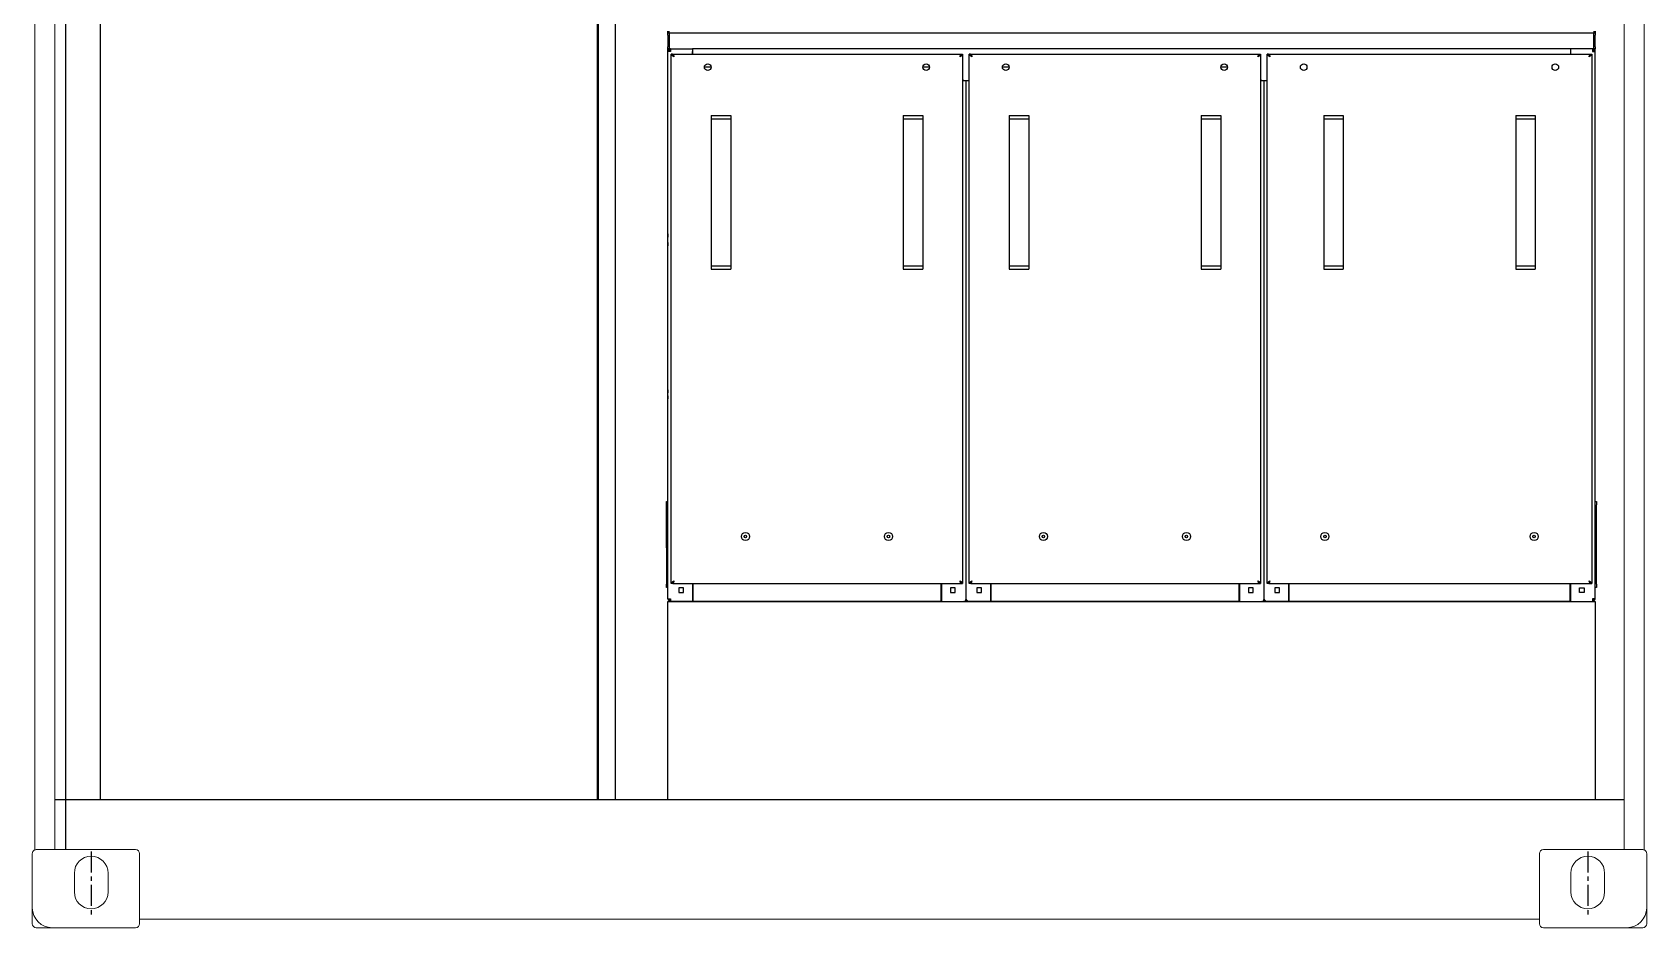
# Model space of a CAD drawing. Header units: millimetres. Extents: x 0 to 87554, y -20854 to 20404.
# Drawn here: x 3054 to 5492, y 9171 to 10524 of the extents above; entities that cross this region are included whole.
import ezdxf

# ---------------------------------------------------------------- set-up
doc = ezdxf.new("R2010")
doc.units = ezdxf.units.MM
doc.linetypes.add('CENTER', pattern=[50.8, 31.75, -6.35, 6.35, -6.35])
doc.layers.get('0').update_dxf_attribs({"lineweight": 15})
doc.layers.add('CO', color=7, linetype='Continuous', lineweight=9)
doc.layers.add('CT', color=4, linetype='CENTER')

# ---------------------------------------------------------------- blocks, each defined once
blk = doc.blocks.new('dr4')
at = {"color": 87, "linetype": 'Continuous', "lineweight": 25}
for p, q in [((-293.7, -706.9), (-293.7, -703.9)), ((-291.7, -706.9), (-293.7, -706.9)), ((-293.7, -709.9), (-293.7, -706.9)), ((-291.7, -706.9), (-291.7, -703.9)), ((1104.3, -706.9), (-291.7, -706.9)), ((-291.7, -706.9), (-291.7, -709.9)), ((1104.3, -703.9), (1104.3, -706.9)), ((1106.3, -706.9), (1104.3, -706.9)), ((1104.3, -709.9), (1104.3, -706.9)), ((1106.3, -703.9), (1106.3, -706.9)), ((1106.3, -706.9), (1106.3, -709.9)), ((-293.7, -709.9), (-293.7, -727.4)), ((-293.7, -730.4), (-293.7, -727.4)), ((-291.7, -730.4), (-293.7, -730.4)), ((-293.7, -734.4), (-293.7, -730.4)), ((-291.7, -709.9), (-291.7, -726.9)), ((-291.7, -709.9), (-291.7, -727.4)), ((-291.7, -727.4), (-291.7, -730.4)), ((-289.7, -730.4), (-291.7, -730.4)), ((-289.7, -730.4), (-289.7, -734.4)), ((-289.7, -730.4), (-256.7, -730.4)), ((1069.3, -730.4), (-256.7, -730.4)), ((-256.7, -730.4), (-256.7, -738.3)), ((1069.3, -730.4), (1069.3, -738.3)), ((1102.3, -730.4), (1069.3, -730.4)), ((1104.3, -730.4), (1102.3, -730.4)), ((1102.3, -730.4), (1102.3, -734.4)), ((1104.3, -726.9), (1104.3, -709.9)), ((1104.3, -727.4), (1104.3, -709.9)), ((1104.3, -730.4), (1104.3, -727.4)), ((1106.3, -730.4), (1104.3, -730.4)), ((1106.3, -727.4), (1106.3, -709.9)), ((1106.3, -727.4), (1106.3, -730.4)), ((1106.3, -734.4), (1106.3, -730.4)), ((-293.7, -1561.4), (-293.7, -734.4)), ((-289.7, -734.4), (-293.7, -734.4)), ((-288.7, -1538.3), (-288.7, -738.3)), ((-286.7, -738.3), (-288.7, -738.3)), ((-286.6, -738.3), (149.2, -738.3)), ((-286.6, -739), (-286.6, -738.3)), ((-256.7, -738.3), (-256.7, -734.4)), ((149.2, -739), (149.2, -738.3)), ((149.3, -738.3), (151.3, -738.3)), ((151.3, -738.3), (151.3, -1538.3)), ((161.3, -1538.3), (161.3, -738.3)), ((163.3, -738.3), (161.3, -738.3)), ((163.4, -739), (163.4, -738.3)), ((163.4, -738.3), (599.2, -738.3)), ((599.2, -739), (599.2, -738.3)), ((599.3, -738.3), (601.3, -738.3)), ((601.3, -738.3), (601.3, -1538.3)), ((611.3, -1538.3), (611.3, -738.3)), ((613.3, -738.3), (611.3, -738.3)), ((613.4, -738.3), (1099.2, -738.3)), ((613.4, -739), (613.4, -738.3)), ((1069.3, -734.4), (1069.3, -738.3)), ((1099.2, -739), (1099.2, -738.3)), ((1099.3, -738.3), (1101.3, -738.3)), ((1101.3, -738.3), (1101.3, -1538.3)), ((1102.3, -734.4), (1106.3, -734.4)), ((1106.3, -1561.4), (1106.3, -734.4)), ((-238.6, -757.4), (-228.8, -757.4)), ((91.4, -757.4), (101.2, -757.4)), ((153.3, -778.4), (151.3, -778.4)), ((151.3, -778.4), (161.3, -778.4)), ((156.3, -778.4), (156.3, -1562.4)), ((160.3, -778.4), (161.3, -778.4)), ((211.4, -757.4), (221.2, -757.4)), ((541.4, -757.4), (551.2, -757.4)), ((603.3, -778.4), (601.3, -778.4)), ((601.3, -778.4), (611.3, -778.4)), ((606.3, -778.4), (606.3, -1562.4)), ((610.3, -778.4), (611.3, -778.4)), ((-228.4, -831.3), (-198.9, -831.3)), ((-228.4, -831.3), (-228.4, -836.3)), ((-228.4, -836.3), (-228.4, -1058.3)), ((-228.4, -836.3), (-198.9, -836.3)), ((-198.9, -831.3), (-198.9, -836.3)), ((-198.9, -836.3), (-198.9, -1058.3)), ((61.6, -831.3), (91.1, -831.3)), ((61.6, -831.3), (61.6, -836.3)), ((61.6, -836.3), (61.6, -1058.3)), ((61.6, -836.3), (91.1, -836.3)), ((91.1, -831.3), (91.1, -836.3)), ((91.1, -836.3), (91.1, -1058.3)), ((221.6, -831.3), (251.1, -831.3)), ((221.6, -831.3), (221.6, -836.3)), ((221.6, -836.3), (251.1, -836.3)), ((221.6, -836.3), (221.6, -1058.3)), ((251.1, -831.3), (251.1, -836.3)), ((251.1, -836.3), (251.1, -1058.3)), ((511.6, -831.3), (541.1, -831.3)), ((511.6, -831.3), (511.6, -836.3)), ((511.6, -836.3), (511.6, -1058.3)), ((511.6, -836.3), (541.1, -836.3)), ((541.1, -831.3), (541.1, -836.3)), ((541.1, -836.3), (541.1, -1058.3)), ((696.6, -831.3), (696.6, -836.3)), ((696.6, -831.3), (726.1, -831.3)), ((696.6, -836.3), (696.6, -1058.3)), ((696.6, -836.3), (726.1, -836.3)), ((726.1, -831.3), (726.1, -836.3)), ((726.1, -836.3), (726.1, -1058.3)), ((986.6, -831.3), (986.6, -836.3)), ((986.6, -831.3), (1016.1, -831.3)), ((986.6, -836.3), (986.6, -1058.3)), ((986.6, -836.3), (1016.1, -836.3)), ((1016.1, -831.3), (1016.1, -836.3)), ((1016.1, -836.3), (1016.1, -1058.3)), ((-293.7, -1010), (-294, -1010.6)), ((-294, -1010.7), (-294, -1014.2)), ((-294, -1014.2), (-293.7, -1014.9)), ((-293.7, -1023), (-294, -1023.6)), ((-294, -1023.7), (-294, -1027.2)), ((-294, -1027.2), (-293.7, -1027.9)), ((-228.4, -1058.3), (-198.9, -1058.3)), ((-228.4, -1058.3), (-228.4, -1063.3)), ((-228.4, -1063.3), (-198.9, -1063.3)), ((-198.9, -1058.3), (-198.9, -1063.3)), ((61.6, -1058.3), (61.6, -1063.3)), ((61.6, -1058.3), (91.1, -1058.3)), ((61.6, -1063.3), (91.1, -1063.3)), ((91.1, -1058.3), (91.1, -1063.3)), ((221.6, -1058.3), (251.1, -1058.3)), ((221.6, -1058.3), (221.6, -1063.3)), ((221.6, -1063.3), (251.1, -1063.3)), ((251.1, -1058.3), (251.1, -1063.3)), ((511.6, -1058.3), (541.1, -1058.3)), ((511.6, -1058.3), (511.6, -1063.3)), ((511.6, -1063.3), (541.1, -1063.3)), ((541.1, -1058.3), (541.1, -1063.3)), ((696.6, -1058.3), (726.1, -1058.3)), ((696.6, -1058.3), (696.6, -1063.3)), ((696.6, -1063.3), (726.1, -1063.3)), ((726.1, -1058.3), (726.1, -1063.3)), ((986.6, -1058.3), (1016.1, -1058.3)), ((986.6, -1058.3), (986.6, -1063.3)), ((986.6, -1063.3), (1016.1, -1063.3)), ((1016.1, -1058.3), (1016.1, -1063.3)), ((-293.7, -1245.5), (-294, -1246.1)), ((-294, -1246.2), (-294, -1249.7)), ((-294, -1249.7), (-293.7, -1250.4)), ((-293.7, -1254.5), (-294, -1255.1)), ((-294, -1255.2), (-294, -1258.7)), ((-294, -1258.7), (-293.7, -1259.4)), ((-295.7, -1414.4), (-293.7, -1414.4)), ((-295.7, -1419.4), (-295.7, -1414.4)), ((-295.7, -1474.4), (-295.7, -1419.4)), ((1106.3, -1414.4), (1108.3, -1414.4)), ((1108.3, -1414.4), (1108.3, -1419.4)), ((1108.3, -1539.4), (1108.3, -1419.4)), ((-295.7, -1479.4), (-295.7, -1474.4)), ((-295.7, -1479.4), (-293.7, -1479.4)), ((-295.7, -1484.4), (-295.7, -1479.4)), ((-295.7, -1484.4), (-295.7, -1539.4)), ((-295.7, -1544.4), (-295.7, -1539.4)), ((-293.7, -1544.4), (-295.7, -1544.4)), ((-286.7, -1538.3), (-288.7, -1538.3)), ((-286.5, -1537.2), (-286.5, -1538.3)), ((-286.5, -1538.3), (149.1, -1538.3)), ((-270.2, -1544.9), (-277.2, -1544.9)), ((-277.2, -1544.9), (-277.2, -1551.9)), ((-277.2, -1551.9), (-270.2, -1551.9)), ((-270.2, -1551.9), (-270.2, -1544.9)), ((-256.7, -1538.3), (-256.7, -1565.4)), ((-255.7, -1561.5), (-255.7, -1538.3)), ((118.3, -1538.3), (118.3, -1561.5)), ((119.3, -1538.3), (119.3, -1565.4)), ((139.8, -1544.9), (132.8, -1544.9)), ((132.8, -1544.9), (132.8, -1551.9)), ((132.8, -1551.9), (139.8, -1551.9)), ((139.8, -1551.9), (139.8, -1544.9)), ((149.1, -1537.2), (149.1, -1538.3)), ((149.3, -1538.3), (151.3, -1538.3)), ((163.3, -1538.3), (161.3, -1538.3)), ((163.5, -1537.2), (163.5, -1538.3)), ((163.5, -1538.3), (599.1, -1538.3)), ((179.8, -1544.9), (172.8, -1544.9)), ((172.8, -1544.9), (172.8, -1551.9)), ((172.8, -1551.9), (179.8, -1551.9)), ((179.8, -1551.9), (179.8, -1544.9)), ((193.3, -1538.3), (193.3, -1565.4)), ((194.3, -1561.5), (194.3, -1538.3)), ((568.3, -1538.3), (568.3, -1561.5)), ((569.3, -1538.3), (569.3, -1565.4)), ((589.8, -1544.9), (582.8, -1544.9)), ((582.8, -1544.9), (582.8, -1551.9)), ((582.8, -1551.9), (589.8, -1551.9)), ((589.8, -1551.9), (589.8, -1544.9)), ((599.1, -1537.2), (599.1, -1538.3)), ((599.3, -1538.3), (601.3, -1538.3)), ((613.3, -1538.3), (611.3, -1538.3)), ((613.5, -1537.2), (613.5, -1538.3)), ((613.5, -1538.3), (1099.1, -1538.3)), ((629.8, -1544.9), (622.8, -1544.9)), ((622.8, -1544.9), (622.8, -1551.9)), ((622.8, -1551.9), (629.8, -1551.9)), ((629.8, -1551.9), (629.8, -1544.9)), ((643.3, -1538.3), (643.3, -1565.4)), ((644.3, -1561.5), (644.3, -1538.3)), ((1068.3, -1538.3), (1068.3, -1561.5)), ((1069.3, -1538.3), (1069.3, -1565.4)), ((1082.8, -1544.9), (1089.8, -1544.9)), ((1082.8, -1551.9), (1082.8, -1544.9)), ((1089.8, -1551.9), (1082.8, -1551.9)), ((1089.8, -1544.9), (1089.8, -1551.9)), ((1099.1, -1537.2), (1099.1, -1538.3)), ((1099.3, -1538.3), (1101.3, -1538.3)), ((1108.3, -1544.4), (1106.3, -1544.4)), ((1108.3, -1539.4), (1108.3, -1544.4)), ((-293.7, -1561.4), (-289.7, -1561.4)), ((-289.7, -1561.4), (-289.7, -1565.4)), ((-256.7, -1565.4), (-289.7, -1565.4)), ((-261.7, -1565.5), (-261.7, -1565.4)), ((-261.7, -1565.5), (-255.7, -1565.5)), ((-255.7, -1563.4), (-256.7, -1563.4)), ((-255.7, -1565.5), (-255.7, -1561.5)), ((118.3, -1565.5), (-255.7, -1565.5)), ((118.3, -1561.5), (118.3, -1565.5)), ((119.3, -1563.4), (118.3, -1563.4)), ((119.3, -1565.4), (118.3, -1565.4)), ((118.3, -1565.5), (194.3, -1565.5)), ((119.3, -1565.4), (153.3, -1565.4)), ((156.3, -1565.4), (153.3, -1565.4)), ((156.3, -1565.4), (156.3, -1562.4)), ((158.3, -1565.4), (156.3, -1565.4)), ((158.3, -1565.4), (158.3, -1564.9)), ((158.3, -1565.4), (160.3, -1565.4)), ((193.3, -1565.4), (160.3, -1565.4)), ((194.3, -1563.4), (193.3, -1563.4)), ((194.3, -1565.4), (193.3, -1565.4)), ((194.3, -1565.5), (194.3, -1561.5)), ((568.3, -1565.5), (194.3, -1565.5)), ((568.3, -1561.5), (568.3, -1565.5)), ((569.3, -1563.4), (568.3, -1563.4)), ((569.3, -1565.4), (568.3, -1565.4)), ((568.3, -1565.5), (644.3, -1565.5)), ((569.3, -1565.4), (603.3, -1565.4)), ((606.3, -1565.4), (603.3, -1565.4)), ((606.3, -1565.4), (606.3, -1562.4)), ((608.3, -1565.4), (606.3, -1565.4)), ((608.3, -1565.4), (608.3, -1564.9)), ((608.3, -1565.4), (610.3, -1565.4)), ((643.3, -1565.4), (610.3, -1565.4)), ((644.3, -1563.4), (643.3, -1563.4)), ((644.3, -1565.4), (643.3, -1565.4)), ((644.3, -1565.5), (644.3, -1561.5)), ((1068.3, -1565.5), (644.3, -1565.5)), ((1068.3, -1561.5), (1068.3, -1565.5)), ((1069.3, -1563.4), (1068.3, -1563.4)), ((1068.3, -1565.5), (1074.3, -1565.5)), ((1069.3, -1565.4), (1102.3, -1565.4)), ((1074.3, -1565.5), (1074.3, -1565.4)), ((1102.3, -1561.4), (1102.3, -1565.4)), ((1106.3, -1561.4), (1102.3, -1561.4))]:
    blk.add_line(p, q, dxfattribs=at)
at = {"color": 87, "linetype": 'Continuous', "lineweight": 25, "flags": 128}
for points in [[(-256.7, -1565.4), (-255.9, -1565.3), (-255.7, -1565.3)], [(119.3, -1565.4), (118.5, -1565.3), (118.3, -1565.3)], [(193.3, -1565.4), (194.1, -1565.3), (194.3, -1565.3)], [(569.3, -1565.4), (568.5, -1565.3), (568.3, -1565.3)], [(643.3, -1565.4), (644.1, -1565.3), (644.3, -1565.3)], [(1069.3, -1565.4), (1068.5, -1565.3), (1068.3, -1565.3)]]:
    blk.add_lwpolyline(points, dxfattribs=at)
at = {"color": 87, "linetype": 'Continuous', "lineweight": 25}
for centre, radius in [((-233.7, -758.3), 5), ((96.3, -758.3), 5), ((216.3, -758.3), 5), ((546.3, -758.3), 5), ((666.3, -758.3), 5), ((1046.3, -758.3), 5), ((-176.7, -1467.3), 6.18), ((39.3, -1467.3), 6.17), ((273.3, -1467.3), 6.18), ((489.3, -1467.3), 6.18), ((698.3, -1467.3), 6.18), ((1014.3, -1467.3), 6.18), ((-176.7, -1467.3), 1.8), ((39.3, -1467.3), 1.8), ((273.3, -1467.3), 1.8), ((489.3, -1467.3), 1.8), ((698.3, -1467.3), 1.8), ((1014.3, -1467.3), 1.8)]:
    blk.add_circle(centre, radius, dxfattribs=at)
for centre, radius, start, end in [((-289.7, -734.4), 4, 90, 180), ((1102.3, -734.4), 4, 0, 90), ((-289.7, -734.4), 2, 90, 180), ((1102.3, -734.4), 2, 0, 90), ((-289.7, -1561.4), 4, 180, 270), ((-289.7, -1561.4), 2, 180, 270), ((1102.3, -1561.4), 4, 270, 0), ((1102.3, -1561.4), 2, 270, 0)]:
    blk.add_arc(centre, radius, start, end, dxfattribs=at)
for points, knots in [([(-284.7, -742.3), (-285.2, -742), (-286.2, -741.3), (-287.6, -740.3), (-288.5, -739.3), (-288.6, -738.7), (-288.7, -738.3)], [0, 0, 0, 0, 0.249997, 0.499999, 0.749997, 1, 1, 1, 1]), ([(-284.7, -742.3), (-284.9, -742), (-285.5, -741.3), (-286.1, -740.3), (-286.6, -739.3), (-286.6, -738.7), (-286.7, -738.3)], [0, 0, 0, 0, 0.249995, 0.499993, 0.749991, 1, 1, 1, 1]), ([(-286.6, -738.3), (-286.4, -738.4), (-286.1, -738.5), (-285.7, -739.2), (-285.3, -740.3), (-284.9, -741.4), (-284.7, -742.1), (-284.7, -742.3)], [0, 0, 0, 0, 0.224329, 0.448683, 0.673045, 0.897404, 1, 1, 1, 1]), ([(-285.8, -740.7), (-285.7, -740.8), (-285.5, -741), (-285.1, -741.6), (-284.8, -742.1), (-284.7, -742.3)], [0, 0, 0, 0, 0.228102, 0.640763, 1, 1, 1, 1]), ([(151.3, -738.3), (151.3, -738.7), (151.1, -739.3), (150.2, -740.3), (148.9, -741.3), (147.8, -742), (147.3, -742.3)], [0, 0, 0, 0, 0.250003, 0.500001, 0.750001, 1, 1, 1, 1]), ([(147.3, -742.3), (147.5, -741.8), (147.8, -740.9), (148.2, -739.7), (148.6, -738.8), (149, -738.4), (149.2, -738.3), (149.2, -738.3)], [0, 0, 0, 0, 0.224323, 0.448676, 0.673037, 0.89739, 1, 1, 1, 1]), ([(149.3, -738.3), (149.3, -738.7), (149.2, -739.3), (148.8, -740.3), (148.1, -741.3), (147.6, -742), (147.3, -742.3)], [0, 0, 0, 0, 0.250009, 0.500005, 0.750001, 1, 1, 1, 1]), ([(147.3, -742.3), (147.5, -742), (147.8, -741.5), (148.2, -740.9), (148.4, -740.7), (148.5, -740.7)], [0, 0, 0, 0, 0.456164, 0.86782, 1, 1, 1, 1]), ([(165.3, -742.3), (164.8, -742), (163.8, -741.3), (162.4, -740.3), (161.5, -739.3), (161.4, -738.7), (161.3, -738.3)], [0, 0, 0, 0, 0.249999, 0.499999, 0.749997, 1, 1, 1, 1]), ([(165.3, -742.3), (165.1, -742), (164.5, -741.3), (163.9, -740.3), (163.4, -739.3), (163.4, -738.7), (163.3, -738.3)], [0, 0, 0, 0, 0.249999, 0.499995, 0.749991, 1, 1, 1, 1]), ([(163.4, -738.3), (163.6, -738.4), (163.9, -738.5), (164.3, -739.2), (164.7, -740.3), (165.1, -741.4), (165.3, -742.1), (165.3, -742.3)], [0, 0, 0, 0, 0.22433, 0.448682, 0.673045, 0.897403, 1, 1, 1, 1]), ([(164.2, -740.7), (164.3, -740.8), (164.5, -741), (164.9, -741.6), (165.2, -742.1), (165.3, -742.3)], [0, 0, 0, 0, 0.228099, 0.640763, 1, 1, 1, 1]), ([(601.3, -738.3), (601.3, -738.7), (601.1, -739.3), (600.2, -740.3), (598.9, -741.3), (597.8, -742), (597.3, -742.3)], [0, 0, 0, 0, 0.250003, 0.500002, 0.750001, 1, 1, 1, 1]), ([(599.3, -738.3), (599.3, -738.7), (599.2, -739.3), (598.8, -740.3), (598.1, -741.3), (597.6, -742), (597.3, -742.3)], [0, 0, 0, 0, 0.250008, 0.500005, 0.750002, 1, 1, 1, 1]), ([(597.3, -742.3), (597.5, -741.8), (597.8, -740.9), (598.2, -739.7), (598.6, -738.8), (599, -738.4), (599.2, -738.3), (599.2, -738.3)], [0, 0, 0, 0, 0.224323, 0.448677, 0.673037, 0.897392, 1, 1, 1, 1]), ([(597.3, -742.3), (597.5, -742), (597.8, -741.5), (598.2, -740.9), (598.4, -740.7), (598.5, -740.7)], [0, 0, 0, 0, 0.456163, 0.867813, 1, 1, 1, 1]), ([(615.3, -742.3), (614.8, -742), (613.8, -741.3), (612.4, -740.3), (611.5, -739.3), (611.4, -738.7), (611.3, -738.3)], [0, 0, 0, 0, 0.249999, 0.499998, 0.749997, 1, 1, 1, 1]), ([(615.3, -742.3), (615.1, -742), (614.5, -741.3), (613.9, -740.3), (613.4, -739.3), (613.4, -738.7), (613.3, -738.3)], [0, 0, 0, 0, 0.250001, 0.499995, 0.749992, 1, 1, 1, 1]), ([(613.4, -738.3), (613.6, -738.4), (613.9, -738.5), (614.3, -739.2), (614.7, -740.3), (615.1, -741.4), (615.3, -742.1), (615.3, -742.3)], [0, 0, 0, 0, 0.2243294, 0.4486819, 0.6730459, 0.8974031, 1, 1, 1, 1]), ([(614.2, -740.7), (614.3, -740.8), (614.5, -741), (614.9, -741.6), (615.2, -742.1), (615.3, -742.3)], [0, 0, 0, 0, 0.228106, 0.640761, 1, 1, 1, 1]), ([(1101.3, -738.3), (1101.3, -738.7), (1101.1, -739.3), (1100.2, -740.3), (1098.9, -741.3), (1097.8, -742), (1097.3, -742.3)], [0, 0, 0, 0, 0.250002, 0.500003, 0.750004, 1, 1, 1, 1]), ([(1097.3, -742.3), (1097.5, -741.8), (1097.8, -740.9), (1098.2, -739.7), (1098.6, -738.8), (1099, -738.4), (1099.2, -738.3), (1099.2, -738.3)], [0, 0, 0, 0, 0.224322, 0.448676, 0.673037, 0.897389, 1, 1, 1, 1]), ([(1099.3, -738.3), (1099.3, -738.7), (1099.2, -739.3), (1098.8, -740.3), (1098.1, -741.3), (1097.6, -742), (1097.3, -742.3)], [0, 0, 0, 0, 0.250008, 0.500002, 0.749999, 1, 1, 1, 1]), ([(1097.3, -742.3), (1097.5, -742), (1097.8, -741.5), (1098.2, -740.9), (1098.4, -740.7), (1098.5, -740.7)], [0, 0, 0, 0, 0.456156, 0.867813, 1, 1, 1, 1]), ([(-288.7, -1538.3), (-288.6, -1538), (-288.5, -1537.3), (-287.6, -1536.3), (-286.2, -1535.3), (-285.2, -1534.7), (-284.7, -1534.3)], [0, 0, 0, 0, 0.250006, 0.500001, 0.750009, 1, 1, 1, 1]), ([(-286.7, -1538.3), (-286.6, -1538), (-286.6, -1537.3), (-286.1, -1536.3), (-285.5, -1535.3), (-284.9, -1534.7), (-284.7, -1534.3)], [0, 0, 0, 0, 0.250016, 0.500007, 0.750017, 1, 1, 1, 1]), ([(-284.7, -1534.3), (-284.8, -1534.8), (-285.1, -1535.7), (-285.5, -1537), (-285.9, -1537.9), (-286.2, -1538.3), (-286.4, -1538.3), (-286.5, -1538.3)], [0, 0, 0, 0, 0.2233427, 0.446736, 0.6701265, 0.8935022, 1, 1, 1, 1]), ([(-284.7, -1534.3), (-284.8, -1534.6), (-285.2, -1535.2), (-285.6, -1535.8), (-285.8, -1536), (-285.9, -1536.1)], [0, 0, 0, 0, 0.408537, 0.766713, 1, 1, 1, 1]), ([(147.3, -1534.3), (147.9, -1534.7), (148.9, -1535.3), (150.3, -1536.4), (151.2, -1537.4), (151.3, -1538), (151.3, -1538.3)], [0, 0, 0, 0, 0.254652, 0.509536, 0.764429, 1, 1, 1, 1]), ([(149.1, -1538.3), (149, -1538.3), (148.7, -1538.1), (148.2, -1537.2), (147.8, -1535.9), (147.5, -1534.8), (147.3, -1534.3)], [0, 0, 0, 0, 0.2500037, 0.5000086, 0.7500136, 1, 1, 1, 1]), ([(148.5, -1536), (148.4, -1535.9), (148.2, -1535.7), (147.8, -1535.1), (147.5, -1534.6), (147.3, -1534.3)], [0, 0, 0, 0, 0.255293, 0.627658, 1, 1, 1, 1]), ([(147.3, -1534.3), (147.7, -1534.8), (148.4, -1535.7), (149.2, -1537), (149.3, -1537.9), (149.3, -1538.3)], [0, 0, 0, 0, 0.348132, 0.697524, 1, 1, 1, 1]), ([(161.3, -1538.3), (161.4, -1538), (161.5, -1537.3), (162.4, -1536.3), (163.8, -1535.3), (164.8, -1534.7), (165.3, -1534.3)], [0, 0, 0, 0, 0.250006, 0.500001, 0.750006, 1, 1, 1, 1]), ([(163.3, -1538.3), (163.4, -1538), (163.4, -1537.3), (163.9, -1536.3), (164.5, -1535.3), (165.1, -1534.7), (165.3, -1534.3)], [0, 0, 0, 0, 0.250016, 0.500005, 0.750012, 1, 1, 1, 1]), ([(165.3, -1534.3), (165.2, -1534.8), (164.9, -1535.7), (164.5, -1537), (164.1, -1537.9), (163.8, -1538.3), (163.6, -1538.3), (163.5, -1538.3)], [0, 0, 0, 0, 0.223344, 0.446736, 0.670125, 0.893502, 1, 1, 1, 1]), ([(165.3, -1534.3), (165.2, -1534.6), (164.8, -1535.2), (164.4, -1535.8), (164.2, -1536), (164.1, -1536.1)], [0, 0, 0, 0, 0.408541, 0.766707, 1, 1, 1, 1]), ([(597.3, -1534.3), (597.9, -1534.7), (598.9, -1535.3), (600.3, -1536.4), (601.2, -1537.4), (601.3, -1538), (601.3, -1538.3)], [0, 0, 0, 0, 0.2546503, 0.5095346, 0.764428, 1, 1, 1, 1]), ([(599.1, -1538.3), (599, -1538.3), (598.7, -1538.1), (598.2, -1537.2), (597.8, -1535.9), (597.5, -1534.8), (597.3, -1534.3)], [0, 0, 0, 0, 0.2500043, 0.5000086, 0.750013, 1, 1, 1, 1]), ([(598.5, -1536), (598.4, -1535.9), (598.2, -1535.7), (597.8, -1535.1), (597.5, -1534.6), (597.3, -1534.3)], [0, 0, 0, 0, 0.25529, 0.627653, 1, 1, 1, 1]), ([(597.3, -1534.3), (597.7, -1534.8), (598.4, -1535.7), (599.2, -1537), (599.3, -1537.9), (599.3, -1538.3)], [0, 0, 0, 0, 0.34813, 0.697523, 1, 1, 1, 1]), ([(611.3, -1538.3), (611.4, -1538), (611.5, -1537.3), (612.4, -1536.3), (613.8, -1535.3), (614.8, -1534.7), (615.3, -1534.3)], [0, 0, 0, 0, 0.250006, 0.500002, 0.750006, 1, 1, 1, 1]), ([(613.3, -1538.3), (613.4, -1538), (613.4, -1537.3), (613.9, -1536.3), (614.5, -1535.3), (615.1, -1534.7), (615.3, -1534.3)], [0, 0, 0, 0, 0.250015, 0.500005, 0.750011, 1, 1, 1, 1]), ([(615.3, -1534.3), (615.2, -1534.8), (614.9, -1535.7), (614.5, -1537), (614.1, -1537.9), (613.8, -1538.3), (613.6, -1538.3), (613.5, -1538.3)], [0, 0, 0, 0, 0.223345, 0.446736, 0.670125, 0.893502, 1, 1, 1, 1]), ([(615.3, -1534.3), (615.2, -1534.6), (614.8, -1535.2), (614.4, -1535.8), (614.2, -1536), (614.1, -1536.1)], [0, 0, 0, 0, 0.408544, 0.76671, 1, 1, 1, 1]), ([(1097.3, -1534.3), (1097.9, -1534.7), (1098.9, -1535.3), (1100.3, -1536.4), (1101.2, -1537.4), (1101.3, -1538), (1101.3, -1538.3)], [0, 0, 0, 0, 0.254653, 0.509534, 0.764429, 1, 1, 1, 1]), ([(1099.1, -1538.3), (1099, -1538.3), (1098.7, -1538.1), (1098.2, -1537.2), (1097.8, -1535.9), (1097.5, -1534.8), (1097.3, -1534.3)], [0, 0, 0, 0, 0.250004, 0.50001, 0.750013, 1, 1, 1, 1]), ([(1097.3, -1534.3), (1097.7, -1534.8), (1098.4, -1535.7), (1099.2, -1537), (1099.3, -1537.9), (1099.3, -1538.3)], [0, 0, 0, 0, 0.348134, 0.697524, 1, 1, 1, 1]), ([(1098.5, -1536), (1098.4, -1535.9), (1098.2, -1535.7), (1097.8, -1535.1), (1097.5, -1534.6), (1097.3, -1534.3)], [0, 0, 0, 0, 0.255301, 0.627656, 1, 1, 1, 1]), ([(156.3, -1561.4), (156.4, -1561.8), (156.5, -1562.4), (157.5, -1563.5), (158.8, -1564.5), (159.8, -1565.1), (160.3, -1565.4)], [0, 0, 0, 0, 0.254654, 0.509547, 0.764437, 1, 1, 1, 1]), ([(160.3, -1565.4), (159.8, -1565.4), (158.8, -1565.2), (157.4, -1564.3), (156.5, -1563), (156.4, -1561.9), (156.3, -1561.4)], [0, 0, 0, 0, 0.249999, 0.500004, 0.749994, 1, 1, 1, 1]), ([(606.3, -1561.4), (606.4, -1561.8), (606.5, -1562.4), (607.5, -1563.5), (608.8, -1564.5), (609.8, -1565.1), (610.3, -1565.4)], [0, 0, 0, 0, 0.254653, 0.5095465, 0.7644359, 1, 1, 1, 1]), ([(610.3, -1565.4), (609.8, -1565.4), (608.8, -1565.2), (607.4, -1564.3), (606.5, -1563), (606.4, -1561.9), (606.3, -1561.4)], [0, 0, 0, 0, 0.250001, 0.500007, 0.749994, 1, 1, 1, 1])]:
    blk.add_open_spline(points, degree=3, knots=knots, dxfattribs=at)

msp = doc.modelspace()

# ---------------------------------------------------------------- linework, layer by layer
at = {"lineweight": -3}
for p, q in [((3103.775, 11885.523), (3103.775, 9288.523)), ((5457.775, 9363.523), (3087.775, 9363.523))]:
    msp.add_line(p, q, dxfattribs=at)
msp.add_lwpolyline([(3933.775, 11885.523), (3933.775, 9363.523), (3908.775, 9363.523), (3908.775, 11885.523)], close=True, dxfattribs=at)
at = {"color": 87, "lineweight": -3}
msp.add_lwpolyline([(3156.775, 11463.523), (3906.775, 11463.523), (3906.775, 9363.523), (3156.775, 9363.523)], close=True, dxfattribs=at)
at = {"color": 5, "lineweight": -3}
msp.add_lwpolyline([(4013.775, 9663.523), (5413.775, 9663.523), (5413.775, 9363.523), (4013.775, 9363.523)], close=True, dxfattribs=at)
at = {"layer": 'CO'}
for p, q in [((3057.775, 11948.519), (3057.775, 9288.181)), ((3087.775, 11948.519), (3087.775, 9288.523)), ((5457.775, 11948.519), (5457.775, 9288.523)), ((5487.775, 11948.519), (5487.775, 9288.181)), ((3053.775, 9282.529), (3053.775, 9176.523)), ((3059.769, 9288.523), (3209.775, 9288.523)), ((3215.775, 9282.523), (3215.775, 9176.523)), ((5329.775, 9282.523), (5329.775, 9176.523)), ((5485.781, 9288.523), (5335.775, 9288.523)), ((5491.775, 9282.529), (5491.775, 9176.523)), ((3117.275, 9253.023), (3117.275, 9224.523)), ((3168.275, 9253.023), (3168.275, 9224.523)), ((5377.275, 9253.023), (5377.275, 9224.523)), ((5428.275, 9253.023), (5428.275, 9224.523)), ((3059.775, 9170.523), (3209.775, 9170.523)), ((3215.775, 9183.523), (5329.776, 9183.523)), ((5485.775, 9170.523), (5335.775, 9170.523))]:
    msp.add_line(p, q, dxfattribs=at)
for centre, radius, start, end in [((3059.769, 9282.529), 5.994, 90.00005, 180.0001), ((3142.775, 9253.023), 25.5, 0, 180), ((3209.775, 9282.523), 6, 0, 90), ((5335.775, 9282.523), 6, 90, 180), ((5402.775, 9253.023), 25.5, 0, 180), ((5485.781, 9282.529), 5.994, 359.9999, 89.99995), ((3142.775, 9224.523), 25.5, 180, 0), ((5402.775, 9224.523), 25.5, 180, 0), ((3083.775, 9200.523), 30, 180, 270), ((5461.775, 9200.523), 30, 270, 0), ((3059.775, 9176.523), 6, 180, 270), ((3209.775, 9176.523), 6, 270, 0), ((5335.775, 9176.523), 6, 180, 270), ((5485.775, 9176.523), 6, 270, 0)]:
    msp.add_arc(centre, radius, start, end, dxfattribs=at)
at = {"layer": 'CT'}
for p, q in [((3142.775, 9285.948), (3142.775, 9185.948)), ((5402.775, 9285.948), (5402.775, 9185.948))]:
    msp.add_line(p, q, dxfattribs=at)

# ---------------------------------------------------------------- block references
at = {"lineweight": -3}
msp.add_blockref('dr4', (4307.45, 11228.942), dxfattribs=at)

doc.saveas('drawing.dxf')
